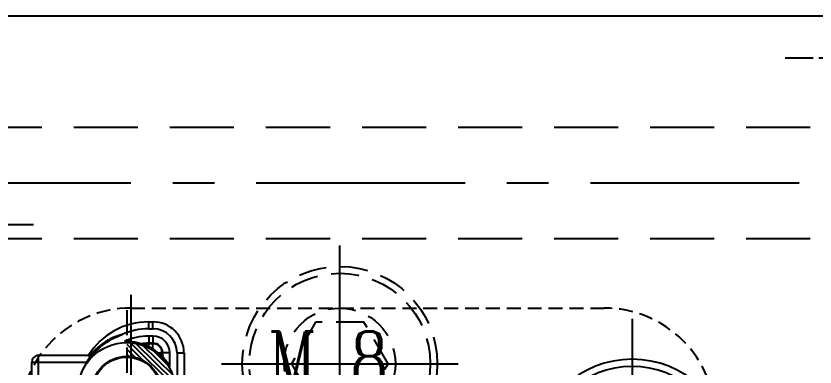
# Model space of a CAD drawing. Header units: millimetres. Extents: x 25970 to 27273, y -22508 to -21586.
# Drawn here: x 26555.3 to 26612.7, y -21741 to -21715.7 of the extents above; entities that cross this region are included whole.
import ezdxf

# ---------------------------------------------------------------- set-up
doc = ezdxf.new("R2010")
doc.units = ezdxf.units.MM
doc.header["$LTSCALE"] = 8
for name, pattern in [('CENTER', [2, 1.25, -0.25, 0.25, -0.25]), ('CENTER2', [1.125, 0.75, -0.125, 0.125, -0.125]), ('HIDDEN', [0.375, 0.25, -0.125]), ('HIDDEN2', [0.1875, 0.125, -0.0625])]:
    doc.linetypes.add(name, pattern=pattern)
for name, color, linetype in [('Cav-cor', 30, 'Continuous'), ('CL', 1, 'Continuous'), ('PIN', 5, 'Continuous'), ('SCREW', 52, 'HIDDEN'), ('SP', 3, 'Continuous'), ('WT', 4, 'Continuous')]:
    doc.layers.add(name, color=color, linetype=linetype)
doc.layers.add('dim', color=3, linetype='Continuous', lineweight=15)
doc.styles.add('ROMANC', font='RomanC.ttf', dxfattribs={"width": 0.8, "height": 7})

# ---------------------------------------------------------------- blocks, each defined once
blk = doc.blocks.new('20130710.090407')
at = {"layer": 'SCREW', "linetype": 'CENTER', "ltscale": 0.15}
for p, q in [((0, -7.042), (0, 7.042)), ((-7, 0), (7, 0))]:
    blk.add_line(p, q, dxfattribs=at)
at = {"layer": 'SCREW', "linetype": 'HIDDEN', "ltscale": 0.4}
blk.add_lwpolyline([(-1.443, 2.5), (-2.887, 0), (-1.443, -2.5), (1.443, -2.5), (2.887, 0), (1.443, 2.5)], close=True, dxfattribs=at)
for radius in [5.5, 5, 3]:
    blk.add_circle((0, 0), radius, dxfattribs=at)
at = {"layer": 'dim', "style": 'ROMANC', "width": 0.8}
blk.add_text('M6', height=3.1716, dxfattribs=at).set_placement((-2.885, -1.703))
blk = doc.blocks.new('20130710.090411')
at = {"layer": 'SP', "color": 145, "linetype": 'CENTER', "ltscale": 0.25}
for p, q in [((0, 15), (0, -15)), ((-15, 0), (15, 0))]:
    blk.add_line(p, q, dxfattribs=at)
at = {"layer": 'SP', "color": 145, "linetype": 'HIDDEN', "ltscale": 0.5}
for radius in [12.5, 11.5]:
    blk.add_circle((0, 0), radius, dxfattribs=at)
at = {"layer": 'SCREW'}
blk.add_blockref('20130710.090407', (0, 0), dxfattribs=at)
blk = doc.blocks.new('cb_8')
at = {"linetype": 'HIDDEN'}
blk.add_circle((0, 0), 7, dxfattribs=at)
at = {"layer": 'SCREW', "linetype": 'CENTER2', "ltscale": 5}
for p, q in [((0, -8.5), (0, 8.5)), ((-8.5, 0), (8.5, 0))]:
    blk.add_line(p, q, dxfattribs=at)
at = {"layer": 'SCREW'}
blk.add_lwpolyline([(-1.732, 3), (-3.464, 0), (-1.732, -3), (1.732, -3), (3.464, 0), (1.732, 3)], close=True, dxfattribs=at)
for radius in [6.5, 4]:
    blk.add_circle((0, 0), radius, dxfattribs=at)
at = {"layer": 'dim', "style": 'ROMANC', "width": 0.8}
blk.add_text('M 8', height=4.1865, dxfattribs=at).set_placement((-5.202, -1.858))

msp = doc.modelspace()

# ---------------------------------------------------------------- hatches: boundary and pattern name
at = {"layer": 'PIN', "linetype": 'Continuous'}
h = msp.add_hatch(dxfattribs=at)
h.set_pattern_fill('ANSI31', color=74, scale=2, angle=90.5, style=0)
h.set_pattern_definition([(135.5, (26309.2903, -22041.76735), (-0.17522732, -0.17831261), [])])
h.paths.add_polyline_path([(26563.301, -21739.208), (26563.301, -21740.208, -0.414214), (26565.801, -21742.708), (26566.801, -21742.708, 0.414214)])
h.paths.add_polyline_path([(26560.801, -21742.708), (26559.801, -21742.708, 0.414214), (26563.301, -21746.208), (26563.301, -21745.208, -0.414214)])

# ---------------------------------------------------------------- linework, layer by layer
at = {"color": 8, "linetype": 'CENTER', "ltscale": 0.2}
msp.add_line((26610.607, -21718.733), (26632.607, -21718.733), dxfattribs=at)
at = {"linetype": 'HIDDEN2'}
msp.add_lwpolyline([(26597.607, -21836.733), (26563.607, -21836.733, -0.414214), (26555.607, -21828.733), (26555.607, -21744.733, -0.414214), (26563.607, -21736.733), (26597.607, -21736.733, -0.414214), (26605.607, -21744.733), (26605.607, -21828.733, -0.414214)], format="xyb", close=True, dxfattribs=at)
at = {"layer": 'Cav-cor', "color": 241}
for p, q in [((26547.607, -21715.733), (26695.607, -21715.733)), ((26564.882, -21738.224), (26564.882, -21737.724)), ((26564.882, -21737.724), (26565.188, -21737.724)), ((26565.188, -21738.224), (26565.188, -21737.724)), ((26564.882, -21738.224), (26565.188, -21738.224)), ((26564.882, -21738.747), (26564.882, -21739.257)), ((26565.188, -21738.747), (26564.882, -21738.747)), ((26565.188, -21738.747), (26565.188, -21739.257)), ((26565.188, -21739.257), (26564.882, -21739.257)), ((26564.882, -21739.507), (26564.882, -21739.294)), ((26565.188, -21739.294), (26564.882, -21739.294)), ((26565.188, -21739.677), (26565.188, -21739.294)), ((26556.977, -21745.288), (26556.977, -21740.127)), ((26556.977, -21740.127), (26560.562, -21740.127)), ((26565.573, -21739.954), (26565.848, -21739.954)), ((26565.848, -21740.206), (26565.848, -21739.954)), ((26565.885, -21740.244), (26565.885, -21739.954)), ((26566.395, -21739.954), (26565.885, -21739.954)), ((26566.395, -21740.926), (26566.395, -21739.954)), ((26566.918, -21739.954), (26566.918, -21754.371)), ((26566.918, -21739.954), (26567.418, -21739.954)), ((26567.418, -21739.954), (26567.418, -21755.722)), ((26556.478, -21744.788), (26556.478, -21740.627)), ((26556.478, -21740.627), (26560.399, -21740.627))]:
    msp.add_line(p, q, dxfattribs=at)
msp.add_circle((26563.301, -21742.708), 2.448, dxfattribs=at)
for centre, radius, start, end in [((26564.882, -21742.81), 5.085, 90, 148.16209), ((26565.188, -21739.954), 2.229, 0, 90), ((26564.882, -21742.81), 4.586, 90, 114.61933), ((26565.188, -21739.954), 1.73, 0, 90), ((26564.882, -21742.81), 4.063, 90, 115.45299), ((26565.188, -21739.954), 1.206, 0, 90), ((26563.301, -21742.708), 3.57, 44.48522, 92.64815), ((26564.882, -21742.81), 3.553, 90, 98.5533), ((26564.882, -21742.81), 3.516, 90, 97.31517), ((26565.188, -21739.954), 0.697, 0, 90), ((26565.188, -21739.954), 0.66, 0, 90), ((26556.977, -21740.627), 0.5, 90, 180), ((26578.602, -21730.094), 20.642, 209.08034, 209.34704), ((26563.301, -21742.708), 3.57, 29.94247, 43.63447), ((26599.607, -21747.555), 7.14, 5, 175), ((26599.607, -21747.555), 6.63, 5, 175)]:
    msp.add_arc(centre, radius, start, end, dxfattribs=at)
for points, knots in [([(26560.399, -21740.627), (26560.564, -21740.407), (26560.912, -21739.978), (26561.716, -21739.228), (26562.453, -21738.816), (26562.972, -21738.641)], [0, 0, 0, 0, 0.250523, 0.501004, 1, 1, 1, 1]), ([(26562.972, -21738.641), (26562.506, -21738.76), (26561.61, -21739.156), (26560.897, -21739.829), (26560.609, -21740.211)], [0, 0, 0, 0, 0.501237, 1, 1, 1, 1]), ([(26560.609, -21740.211), (26560.624, -21740.238), (26560.617, -21740.317), (26560.533, -21740.452), (26560.453, -21740.555), (26560.399, -21740.627)], [0, 0, 0, 0, 0.192768, 0.441029, 1, 1, 1, 1])]:
    msp.add_open_spline(points, degree=3, knots=knots, dxfattribs=at)
at = {"layer": 'CL', "color": 6, "linetype": 'CENTER'}
for p, q in [((26563.607, -21735.789), (26563.607, -21777.676)), ((26599.607, -21737.507), (26599.607, -21777.024))]:
    msp.add_line(p, q, dxfattribs=at)
at = {"layer": 'PIN', "color": 74, "linetype": 'CENTER2', "ltscale": 0.3}
msp.add_line((26563.301, -21736.876), (26563.301, -21748.539), dxfattribs=at)
at = {"layer": 'PIN', "color": 74, "linetype": 'Continuous'}
for radius in [3.5, 2.5]:
    msp.add_circle((26563.301, -21742.708), radius, dxfattribs=at)
at = {"layer": 'WT', "color": 125, "linetype": 'HIDDEN', "ltscale": 2.3}
for p, q in [((26552.607, -21723.733), (26690.607, -21723.733)), ((26552.607, -21731.733), (26690.607, -21731.733))]:
    msp.add_line(p, q, dxfattribs=at)
at = {"layer": 'WT', "color": 125, "linetype": 'CENTER', "ltscale": 1.5}
msp.add_line((26548.607, -21727.733), (26706.607, -21727.733), dxfattribs=at)

# ---------------------------------------------------------------- block references
at = {"layer": 'SCREW'}
msp.add_blockref('cb_8', (26578.607, -21740.733), dxfattribs=at)
at = {"layer": 'SP'}
msp.add_blockref('20130710.090411', (26541.607, -21730.733), dxfattribs=at)

doc.saveas('drawing.dxf')
